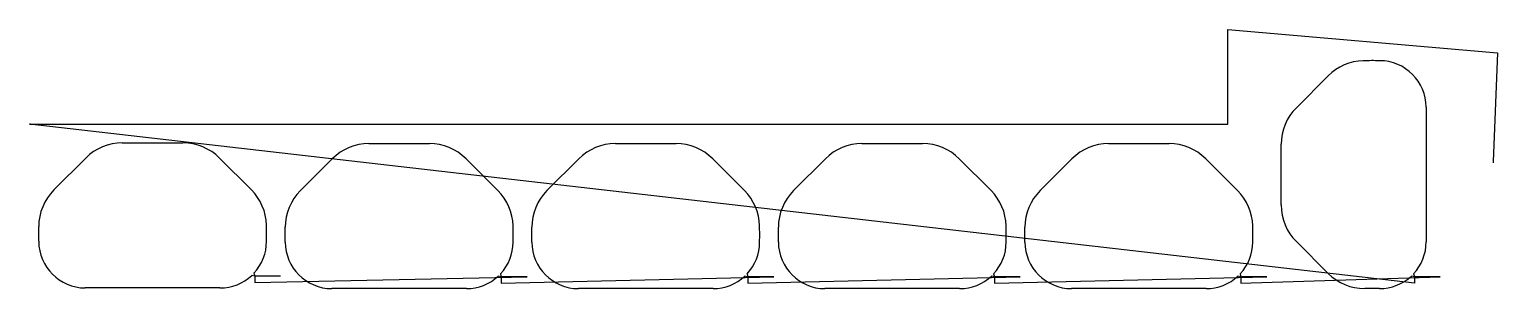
# Model space of a CAD drawing. Header units: metres. Extents: x 0 to 1418, y 9 to 259.
import ezdxf

# ---------------------------------------------------------------- set-up
doc = ezdxf.new("R2010")
doc.units = ezdxf.units.M

msp = doc.modelspace()

# ---------------------------------------------------------------- linework, layer by layer
at = {"layer": 'TOOL_0'}
for p, q in [((1157.572, 167.906), (1157.572, 259.422)), ((1157.572, 259.422), (1418.02, 236.636)), ((1418.02, 236.636), (1413.648, 131.7)), ((1223.646, 183.816), (1254.357, 214.527)), ((1349.002, 184.172), (1349.002, 54.172)), ((1337.643, 14.531), (0.006, 167.906)), ((0.006, 167.906), (1.006, 167.906)), ((1.006, 167.906), (0.006, 167.906)), ((0.006, 167.906), (1.006, 167.906)), ((1.006, 167.906), (1157.572, 167.906)), ((89.759, 149.8), (148.338, 149.8)), ((327.867, 149.13), (386.446, 149.13)), ((565.989, 149.129), (624.568, 149.129)), ((804.111, 149.128), (862.69, 149.128)), ((1042.232, 149.127), (1100.811, 149.127)), ((1209.001, 89.883), (1209.001, 148.461)), ((23.693, 104.444), (54.404, 135.155)), ((183.693, 135.155), (214.404, 104.444)), ((261.801, 103.774), (292.512, 134.485)), ((421.801, 134.485), (452.512, 103.774)), ((499.923, 103.773), (530.634, 134.484)), ((659.923, 134.484), (690.634, 103.773)), ((738.045, 103.772), (768.756, 134.483)), ((898.045, 134.483), (928.756, 103.772)), ((976.166, 103.771), (1006.877, 134.482)), ((1136.166, 134.482), (1166.877, 103.771)), ((1413.648, 131.7), (1413.606, 130.701)), ((9.048, 54.8), (9.048, 69.089)), ((247.156, 54.13), (247.156, 68.419)), ((485.278, 54.129), (485.278, 68.418)), ((723.4, 54.128), (723.4, 68.417)), ((961.521, 54.127), (961.521, 68.416)), ((1254.356, 23.817), (1223.646, 54.527)), ((217.689, 21.159), (214.79, 21.937)), ((216.912, 24.057), (217.69, 21.158)), ((242.689, 21.159), (217.689, 21.159)), ((217.69, 21.158), (217.69, 15.158)), ((217.69, 15.158), (480.797, 20.489)), ((455.797, 20.489), (452.898, 21.267)), ((455.02, 23.387), (455.798, 20.488)), ((480.797, 20.489), (455.797, 20.489)), ((455.798, 20.488), (455.798, 14.488)), ((455.798, 14.488), (718.919, 20.488)), ((693.919, 20.488), (691.02, 21.266)), ((693.142, 23.386), (693.92, 20.487)), ((718.919, 20.488), (693.919, 20.488)), ((693.92, 20.487), (693.92, 14.487)), ((693.92, 14.487), (957.041, 20.487)), ((932.041, 20.487), (929.142, 21.265)), ((931.264, 23.385), (932.042, 20.486)), ((957.041, 20.487), (932.041, 20.487)), ((932.042, 20.486), (932.042, 14.486)), ((932.042, 14.486), (1195.162, 20.486)), ((1170.162, 20.486), (1167.263, 21.264)), ((1169.385, 23.384), (1170.163, 20.485)), ((1195.162, 20.486), (1170.162, 20.486)), ((1170.163, 14.485), (1362.642, 20.531)), ((1170.163, 20.485), (1170.163, 14.485)), ((1337.642, 20.531), (1334.743, 21.309)), ((1336.865, 23.43), (1337.643, 20.531)), ((1362.642, 20.531), (1337.642, 20.531)), ((1337.643, 20.531), (1337.643, 14.531)), ((184.048, 9.8), (54.048, 9.8)), ((422.156, 9.13), (292.156, 9.13)), ((660.278, 9.129), (530.278, 9.129)), ((898.4, 9.128), (768.4, 9.128)), ((1136.521, 9.127), (1006.521, 9.127)), ((1304.001, 9.172), (1289.712, 9.172))]:
    msp.add_line(p, q, dxfattribs=at)
for centre, radius, start, end in [((1289.74, 179.108), 50.065, 91.636773, 134.970867), ((1296.857, -330.219), 559.436, 89.268211, 90.875392), ((1304.002, 184.172), 45, 0, 90), ((1259.001, 148.461), 50, 135, 180), ((89.759, 99.8), 50, 90, 135), ((148.338, 99.8), 50, 45, 90), ((327.867, 99.13), 50, 90, 135), ((386.446, 99.13), 50, 45, 90), ((565.989, 99.129), 50, 90, 135), ((624.568, 99.129), 50, 45, 90), ((804.111, 99.128), 50, 90, 135), ((862.69, 99.128), 50, 45, 90), ((1042.232, 99.127), 50, 90, 135), ((1100.811, 99.127), 50, 45, 90), ((59.048, 69.089), 50, 135, 180), ((178.985, 69.061), 50.065, 1.636773, 44.970867), ((297.156, 68.419), 50, 135, 180), ((417.093, 68.391), 50.065, 1.636773, 44.970867), ((535.278, 68.418), 50, 135, 180), ((655.215, 68.39), 50.065, 1.636773, 44.970867), ((773.4, 68.417), 50, 135, 180), ((893.337, 68.389), 50.065, 1.636773, 44.970867), ((1011.521, 68.416), 50, 135, 180), ((1131.458, 68.388), 50.065, 1.636773, 44.970867), ((1259.001, 89.882), 50, 179.998854, 225), ((-330.342, 61.944), 559.436, 359.268211, 0.875392), ((-92.234, 61.274), 559.436, 359.268211, 0.875392), ((145.888, 61.273), 559.436, 359.268211, 0.875392), ((384.01, 61.272), 559.436, 359.268211, 0.875392), ((622.131, 61.271), 559.436, 359.268211, 0.875392), ((54.048, 54.8), 45, 180, 270), ((184.049, 54.799), 45, 316.909902, 0), ((292.156, 54.13), 45, 180, 270), ((422.157, 54.129), 45, 316.909902, 0), ((530.278, 54.129), 45, 180, 270), ((660.279, 54.128), 45, 316.909902, 0), ((768.4, 54.128), 45, 180, 270), ((898.401, 54.127), 45, 316.909902, 0), ((1006.521, 54.127), 45, 180, 270), ((1136.522, 54.126), 45, 316.909902, 0), ((1304.002, 54.172), 45, 316.909902, 0), ((184.049, 54.8), 45, 269.998727, 313.089168), ((422.157, 54.13), 45, 269.998727, 313.089168), ((660.279, 54.129), 45, 269.998727, 313.089168), ((898.401, 54.128), 45, 269.998727, 313.089168), ((1136.522, 54.127), 45, 269.998727, 313.089168), ((1289.712, 59.172), 50, 224.99919, 270), ((1304.002, 54.172), 45, 269.998727, 313.089168)]:
    msp.add_arc(centre, radius, start, end, dxfattribs=at)

doc.saveas('drawing.dxf')
